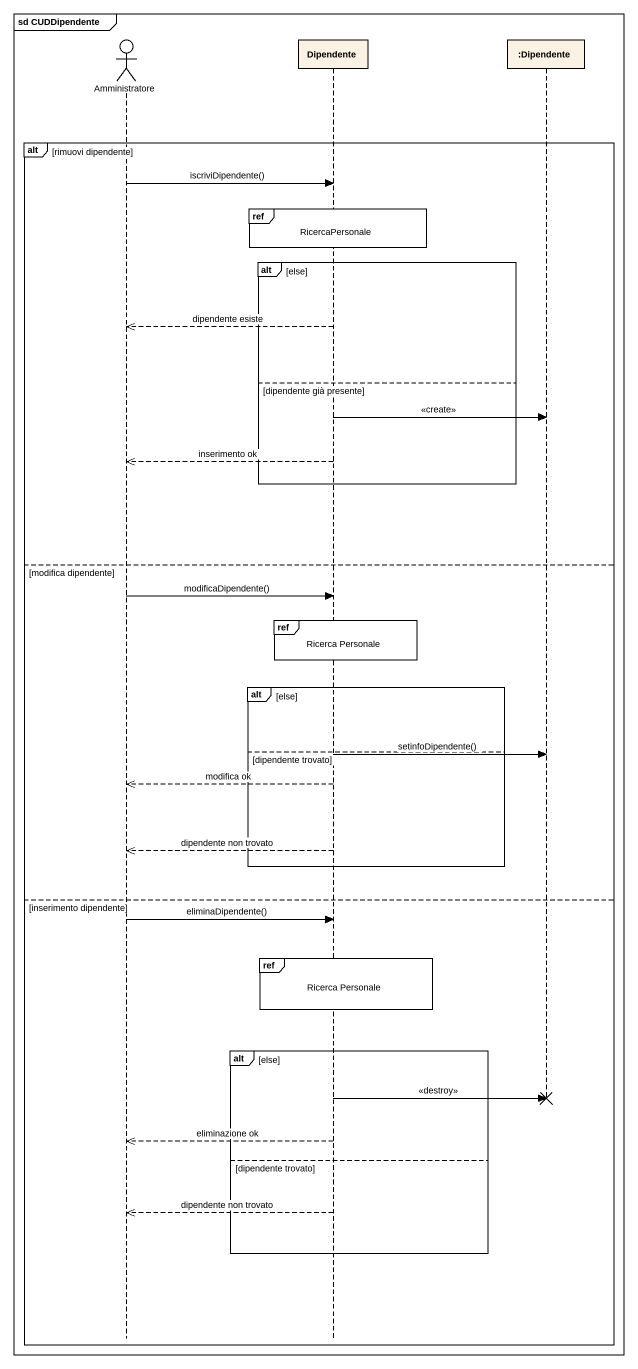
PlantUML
@startuml
mainframe sd CUDDipendente
hide footbox
actor Amministratore
participant Dipendente
participant ":Dipendente" as Dipendente_2

alt rimuovi dipendente
  Amministratore -> Dipendente : iscriviDipendente()
  ref over Dipendente : RicercaPersonale
  alt else
    Dipendente -->> Amministratore : dipendente esiste
  else dipendente già presente
    Dipendente -> Dipendente_2 : <<create>>
    Dipendente -->> Amministratore : inserimento ok
  end
else modifica dipendente
  Amministratore -> Dipendente : modificaDipendente()
  ref over Dipendente : Ricerca Personale
  alt else
  else dipendente trovato
    Dipendente -> Dipendente_2 : setinfoDipendente()
    Dipendente -->> Amministratore : modifica ok
    Dipendente -->> Amministratore : dipendente non trovato
  end
else inserimento dipendente
  Amministratore -> Dipendente : eliminaDipendente()
  ref over Dipendente : Ricerca Personale
  alt else
    Dipendente -> Dipendente_2 !! : <<destroy>>
    Dipendente -->> Amministratore : eliminazione ok
  else dipendente trovato
    Dipendente -->> Amministratore : dipendente non trovato
  end
end
@enduml
